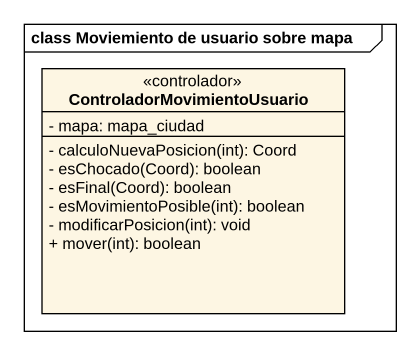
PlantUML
@startuml
mainframe class Moviemiento de usuario sobre mapa
hide circle
hide empty members
skinparam classAttributeIconSize 0
class ControladorMovimientoUsuario <<controlador>> {
  - mapa: mapa_ciudad
  - calculoNuevaPosicion(int): Coord
  - esChocado(Coord): boolean
  - esFinal(Coord): boolean
  - esMovimientoPosible(int): boolean
  - modificarPosicion(int): void
  + mover(int): boolean
}
@enduml
